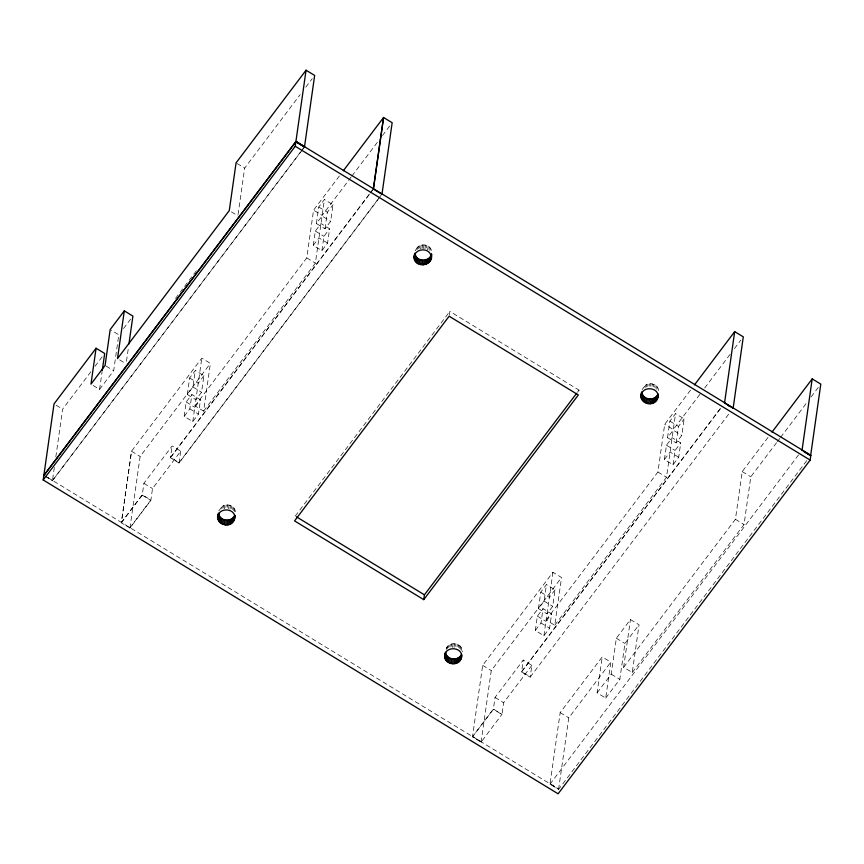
<?xml version="1.0" encoding="UTF-8"?>
<svg xmlns="http://www.w3.org/2000/svg" width="864" height="864" viewBox="0 0 864 864"><rect width="100%" height="100%" fill="white"/><g stroke="black" fill="none" stroke-linecap="round" stroke-linejoin="round"><path stroke-width="0.65" stroke-dasharray="4.32 3.24" d="M54.335 467.478L52.445 480.74L302.033 150.26M55.836 456.872L62.629 409.158L90.936 371.682M93.118 385.452L99.576 389.383L102.038 372.092M99.576 389.383L113.681 370.699L118.8 334.789L111.272 330.199M126.49 361.174L128.38 347.922M121.338 522.796L142.225 495.137L143.899 483.332L172.13 445.964L180.727 451.202L152.507 488.57L150.822 500.386L129.935 528.034L121.338 522.796L131.522 451.213L201.798 358.16L210.406 363.398L203.612 411.124L195.005 405.886L201.798 358.16M129.935 528.034L140.13 456.451L210.406 363.398M379.534 197.554L179.042 463.018L170.446 457.769L172.13 445.964M184.183 416.351L186.214 402.019L191.884 394.524L200.48 399.773L198.45 414.094L192.78 421.589L184.183 416.351L189.842 408.856L191.884 394.524M187.294 394.502L189.637 377.989L195.307 370.494L203.904 375.732L201.55 392.245L195.89 399.74L187.294 394.502L192.953 386.996L195.307 370.494M179.042 463.018L180.727 451.202M192.78 421.589L194.821 407.268L200.48 399.773M238.064 214.52L244.663 168.124L300.175 94.619M221.843 508.777L222.188 506.369C226.876 503.064 234.792 505.634 235.418 511.682M223.106 508.097L223.452 505.688M224.294 508.831L224.813 505.224M225.882 507.373L226.228 504.965M227.329 507.33L227.664 504.922M228.593 508.723L229.1 505.105M229.986 509.144L230.504 505.526M231.487 508.594L231.822 506.185M232.654 509.458L232.999 507.049M233.604 510.462L233.95 508.054M234.328 511.596L234.673 509.188M195.005 405.886L306.763 257.904L313.556 210.179L340.913 173.956M313.286 245.398L315.328 231.066L320.987 223.571L329.594 228.809L327.553 243.14L321.894 250.636L313.286 245.398L318.956 237.892L327.553 243.14M316.397 223.538L318.751 207.036L324.41 199.541L333.018 204.779L330.664 221.292L325.004 228.787L316.397 223.538L322.067 216.043L330.664 221.292M203.612 411.124L315.371 263.142L324.41 199.541M321.894 250.636L323.935 236.315L329.594 228.809M325.004 228.787L327.348 212.274L333.018 204.779M417.064 249.664L417.409 247.255C421.87 242.806 431.082 245.052 431.773 251.694M418.198 248.789L418.543 246.38M419.461 248.108L419.807 245.7M420.649 248.832L421.168 245.225M422.064 248.584L422.582 244.966M423.511 248.54L424.019 244.922M424.948 248.724L425.455 245.117M426.514 247.946L426.859 245.538M427.669 249.804L428.177 246.186M429.008 249.458L429.354 247.05M429.959 250.474L430.304 248.065M449.323 315.014L449.842 311.396L579.02 390.128L578.686 392.537M446.612 649.555L446.958 647.147C451.17 640.915 462.974 643.82 462.316 651.812M447.595 648.475L447.93 646.067M448.729 647.6L449.075 645.192M449.993 646.92L450.328 644.512M451.343 646.445L451.688 644.036M452.596 647.395L453.103 643.777M454.032 647.352L454.55 643.734M455.641 646.337L455.987 643.928M457.034 646.758L457.38 644.35M458.363 647.417L458.708 644.998M459.529 648.27L459.875 645.862M460.48 649.285L460.825 646.877M461.203 650.419L461.549 648.011M481.28 741.733L472.673 736.495L493.387 709.063L501.995 714.301L481.086 742.165L472.478 736.916L482.663 665.334L552.938 572.281L561.546 577.53L554.753 625.255L546.145 620.006L552.938 572.281M481.086 742.165L491.27 670.572L561.546 577.53M472.478 736.916L493.366 709.268L495.04 697.453L523.271 660.085L531.868 665.334L530.183 677.138L521.586 671.9L523.271 660.085M531.868 665.334L503.647 702.702L501.962 714.506L493.366 709.268M535.324 630.472L537.365 616.151L543.024 608.656L551.621 613.894L549.59 628.214L543.92 635.72L535.324 630.472L540.983 622.976L543.024 608.656M538.434 608.623L540.778 592.11L546.448 584.615L555.044 589.864L552.701 606.366L547.031 613.861L538.434 608.623L544.093 601.128L546.448 584.615M543.92 635.72L545.962 621.389L551.621 613.894M806.76 460.652L558.587 789.426L549.979 784.188L560.174 712.606L602.219 656.921L610.826 662.159L605.718 698.08L597.11 692.831L602.219 656.921M550.206 783.745L558.77 789.156L45.036 475.87M558.587 789.426L568.771 717.844L610.826 662.159M645.084 387.601L645.43 385.193C650.117 381.888 658.033 384.458 658.649 390.506M646.348 386.921L646.682 384.512M647.698 386.446L648.043 384.037M649.112 386.197L649.458 383.789M650.56 386.154L650.905 383.746M651.996 386.338L652.342 383.929M597.11 692.831L611.226 674.147L616.334 638.237L630.439 619.553L639.047 624.791L632.254 672.516L623.657 667.278L630.439 619.553M653.389 386.759L653.735 384.35M654.718 387.418L655.063 385.009M655.884 388.282L656.23 385.873M656.834 389.286L657.18 386.878M605.718 698.08L619.823 679.396L624.931 643.475L639.047 624.791M546.145 620.006L657.914 472.025L664.697 424.3L692.053 388.087M664.427 459.518L666.468 445.198L672.138 437.692L680.735 442.94L678.694 457.261L673.034 464.756L664.427 459.518L670.097 452.023L678.694 457.261M667.537 437.67L669.892 421.157L675.551 413.662L684.158 418.9L681.804 435.413L676.145 442.908L667.537 437.67L673.207 430.175L681.804 435.413M554.753 625.255L666.511 477.263L675.551 413.662M673.034 464.756L675.076 450.436L680.735 442.94M676.145 442.908L678.488 426.406L684.158 418.9M623.657 667.278L735.415 519.286L742.208 471.571L768.755 436.417M632.254 672.516L744.012 524.534L750.805 476.809L776.552 442.724M218.83 510.818L222.188 506.369M415.184 250.819L417.409 247.255M642.071 389.642L645.43 385.193M446.202 648.367L446.958 647.147M94.975 366.325L102.254 356.681M123.498 328.558L130.55 319.216M305.813 87.156L312.25 78.635M175.511 298.415L196.571 270.529M300.467 152.096L52.51 480.427L44.96 475.859M301.288 151.016L303.718 147.787M302.843 149.18L304.474 147.031M351.119 177.066L322.164 215.417L313.556 210.179M351.929 176.008L379.285 139.784M382.504 135.529L389.74 125.939M203.904 375.732L198.245 383.227L189.637 377.989M369.382 194.076L170.489 457.423L179.096 462.661L377.978 199.325M370.192 193.007L372.622 189.778M170.446 457.769L373.367 189.086M130.01 527.656L150.876 500.029L142.268 494.791L121.414 522.418L131.522 451.213L140.13 456.451M378.788 198.245L381.229 195.016M295.24 516.089L449.842 311.396M577.411 392.278L579.02 390.128M699.851 394.394L673.304 429.548L664.697 424.3M704.678 388.001L730.426 353.916M734.443 348.581L740.88 340.06M555.044 589.864L549.385 597.359L540.778 592.11M720.479 408.38L521.618 671.695L530.215 676.933M521.586 671.9L720.446 408.586M530.183 677.138L729.886 412.549M777.352 441.655L779.771 438.458M780.57 437.4L807.127 402.246M811.145 396.911L818.392 387.331M549.979 784.188L798.79 454.594M318.751 207.036L327.348 212.274M669.892 421.157L678.488 426.406M237.136 163.534L244.663 168.124M742.208 471.571L750.805 476.809M315.328 231.066L323.935 236.315M666.468 445.198L675.076 450.436M231.422 211.907L237.881 215.838M306.763 257.904L315.371 263.142M657.914 472.025L666.511 477.263M735.415 519.286L744.012 524.534M616.334 638.237L624.931 643.475M192.953 386.996L201.55 392.245M544.093 601.128L552.701 606.366M119.664 359.899L125.042 363.172M186.214 402.019L194.821 407.268M537.365 616.151L545.962 621.389M189.842 408.856L198.45 414.094M540.983 622.976L549.59 628.214M106.153 366.109L113.681 370.699M611.226 674.147L619.823 679.396M56.182 405.227L62.629 409.158M482.663 665.334L491.27 670.572M560.174 712.606L568.771 717.844M143.899 483.332L152.507 488.57M495.04 697.453L503.647 702.702M142.225 495.137L150.822 500.386M44.917 476.15L52.466 480.708"/><path stroke-width="1.3" d="M128.941 343.937L132.905 316.105L124.308 310.856L117.515 358.582L229.273 210.6L236.066 162.875L306.061 70.2L314.658 75.438L304.474 147.031L295.866 141.782L43.837 475.492L295.92 141.458L810.832 455.274L810.14 460.091L558.112 793.8L43.2 479.984L54.032 403.909L96.077 348.235L104.684 353.473L102.222 370.764M96.077 348.235L90.968 384.145L105.084 365.461L110.192 329.551L124.308 310.856M217.912 516.942C218.646 506.304 237.276 508.388 234.511 519.113C231.476 529.967 213.278 524.038 218.484 513.227M217.922 518.249L218.603 513.432C219.434 521.316 231.552 522.504 234.706 515.57L234.014 520.387M218.182 519.523L218.862 514.706M218.668 520.744L219.359 515.927M219.391 521.878L220.082 517.061M220.342 522.882L221.033 518.065M221.519 523.746L222.199 518.929M222.836 524.405L223.528 519.588M224.24 524.826L224.921 520.009M225.677 525.01L226.357 520.193M227.113 524.977L227.804 520.16M228.528 524.718L229.219 519.901M229.889 524.243L230.569 519.426M231.152 523.562L231.833 518.746M232.286 522.677L232.967 517.86M233.258 521.608L233.95 516.791M234.511 519.113L235.084 515.398M43.2 479.984L295.229 146.275L306.061 70.2M373.388 189.054L383.551 117.504L392.159 122.742L381.964 194.324M431.428 254.102C434.419 268.618 409.104 267.646 414.839 253.238M414.277 258.25L414.958 253.433C415.854 261.965 429.494 262.386 431.546 254.308M414.536 259.535L415.217 254.718M415.022 260.755L415.714 255.938M415.746 261.878L416.437 257.062M416.696 262.894L417.388 258.077M417.874 263.758L418.554 258.941M419.191 264.416L419.882 259.589M420.595 264.827L421.276 260.01M422.032 265.021L422.712 260.204M423.468 264.978L424.159 260.161M424.883 264.719L425.574 259.902M426.244 264.244L426.924 259.427M427.507 263.563L428.188 258.746M428.641 262.688L429.332 257.872M429.613 261.608L430.304 256.792M430.369 260.399L431.06 255.582M430.866 259.124L431.611 254.2M423.749 599.648L578.34 394.945L449.15 316.213L294.559 520.906L423.749 599.648L424.429 594.832L576.601 393.347M444.787 655.765C445.522 645.116 464.162 647.201 461.387 657.936C458.773 668.056 441.342 663.746 445.133 653.357M444.798 657.072L445.489 652.244C446.321 660.139 458.438 661.316 461.581 654.394L460.901 659.21M445.057 658.346L445.738 653.53M445.554 659.567L446.234 654.75M446.278 660.69L446.958 655.873M447.228 661.705L447.908 656.888M448.394 662.569L449.075 657.752M449.723 663.228L450.403 658.411M451.116 663.638L451.796 658.822M452.552 663.833L453.233 659.016M454 663.79L454.68 658.973M455.414 663.53L456.095 658.714M456.764 663.055L457.456 658.238M458.028 662.375L458.719 657.558M459.162 661.5L459.853 656.683M460.145 660.42L460.825 655.603M461.387 657.936L461.732 655.528M641.142 395.766C641.876 385.128 660.517 387.202 657.742 397.937C654.707 408.791 636.509 402.862 641.725 392.051M641.153 397.073L641.844 392.256C642.676 400.14 654.793 401.328 657.936 394.394L657.256 399.211M641.412 398.347L642.092 393.53M641.909 399.568L642.589 394.751M642.632 400.702L643.313 395.885M643.583 401.706L644.263 396.889M644.749 402.57L645.43 397.753M646.078 403.229L646.758 398.412M647.471 403.65L648.151 398.833M648.907 403.834L649.588 399.017M650.354 403.801L651.035 398.984M651.769 403.542L652.45 398.725M653.119 403.067L653.81 398.25M654.383 402.386L655.074 397.57M655.517 401.501L656.208 396.684M656.5 400.421L657.18 395.604M657.742 397.937L658.325 394.222M724.507 403.207L734.692 331.625L743.299 336.863L733.104 408.456M802.008 450.479L812.203 378.886L820.8 384.134L810.616 455.717L804.157 451.786M414.266 256.943C414.914 247.86 430.132 247.32 431.093 256.511M343.321 170.759L383.551 117.504L373.367 189.086L381.996 194.292M694.472 384.89L734.692 331.625M771.973 432.151L812.203 378.886M304.538 146.707L295.909 141.502L304.495 146.999M724.529 403.002L733.136 408.251M803.11 450.954L810.626 455.533M727.726 405.173L729.886 406.49M295.229 146.275L810.14 460.091M296.384 516.791L424.429 594.832"/></g></svg>
